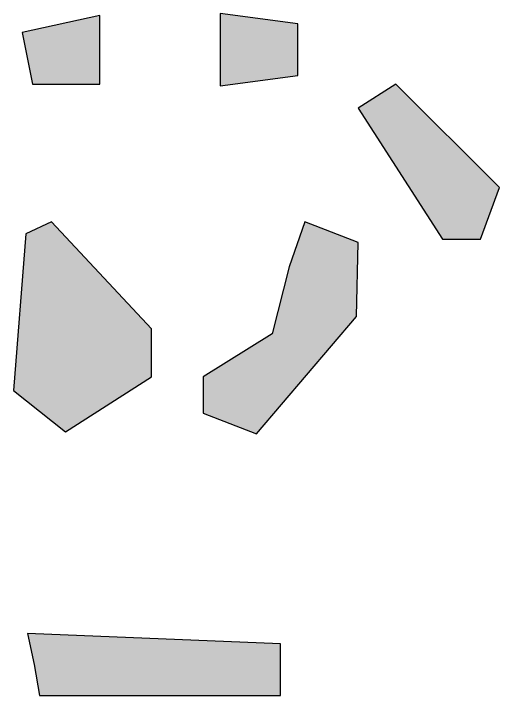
# Model space of a CAD drawing. Header units: millimetres. Extents: x -7200 to 93979, y -9600 to 40920.
# Drawn here: x 12875 to 13591, y 7017 to 8022 of the extents above; entities that cross this region are included whole.
import ezdxf

# ---------------------------------------------------------------- set-up
doc = ezdxf.new("R2010")
doc.units = ezdxf.units.MM
doc.layers.add('ЗАЛИВКА', color=7, linetype='Continuous')
doc.layers.add('ПЛАН', color=7, linetype='Continuous')

msp = doc.modelspace()

# ---------------------------------------------------------------- hatches: boundary and pattern name
at = {"layer": 'ЗАЛИВКА'}
for points in [[(13179.9, 7968.9), (13179.9, 7915.6), (13294.2, 7930.8), (13294.2, 8007), (13179.9, 8022.2)], [(12888, 7994.3), (12903.2, 7918.1), (13002.2, 7918.1), (13002.2, 8019.7)], [(13383, 7882.6), (13507.4, 7689.7), (13563.2, 7689.7), (13591.2, 7765.8), (13438.8, 7918.1)], [(12893.1, 7697.3), (12875.3, 7466.3), (12951.5, 7405.4), (13078.4, 7486.6), (13078.4, 7557.7), (12931.2, 7715.1)], [(13281.5, 7649.1), (13256.1, 7550.1), (13154.5, 7486.6), (13154.5, 7433.3), (13233.2, 7402.8), (13380.5, 7575.5), (13383, 7684.6), (13304.3, 7715.1)], [(12905.8, 7062.7), (12913.4, 7017), (13268.8, 7017), (13268.8, 7093.2), (12895.6, 7108.4)]]:
    msp.add_hatch(color=7, dxfattribs=at).paths.add_polyline_path(points)

# ---------------------------------------------------------------- linework, layer by layer
at = {"layer": 'ПЛАН'}
for points in [[(13179.9, 7968.9), (13179.9, 7915.6), (13294.2, 7930.8), (13294.2, 8007), (13179.9, 8022.2)], [(12888, 7994.3), (12903.2, 7918.1), (13002.2, 7918.1), (13002.2, 8019.7)], [(13383, 7882.6), (13507.4, 7689.7), (13563.2, 7689.7), (13591.2, 7765.8), (13438.8, 7918.1)], [(12893.1, 7697.3), (12875.3, 7466.3), (12951.5, 7405.4), (13078.4, 7486.6), (13078.4, 7557.7), (12931.2, 7715.1)], [(13281.5, 7649.1), (13256.1, 7550.1), (13154.5, 7486.6), (13154.5, 7433.3), (13233.2, 7402.8), (13380.5, 7575.5), (13383, 7684.6), (13304.3, 7715.1)], [(12905.8, 7062.7), (12913.4, 7017), (13268.8, 7017), (13268.8, 7093.2), (12895.6, 7108.4)]]:
    msp.add_lwpolyline(points, close=True, dxfattribs=at)

doc.saveas('drawing.dxf')
